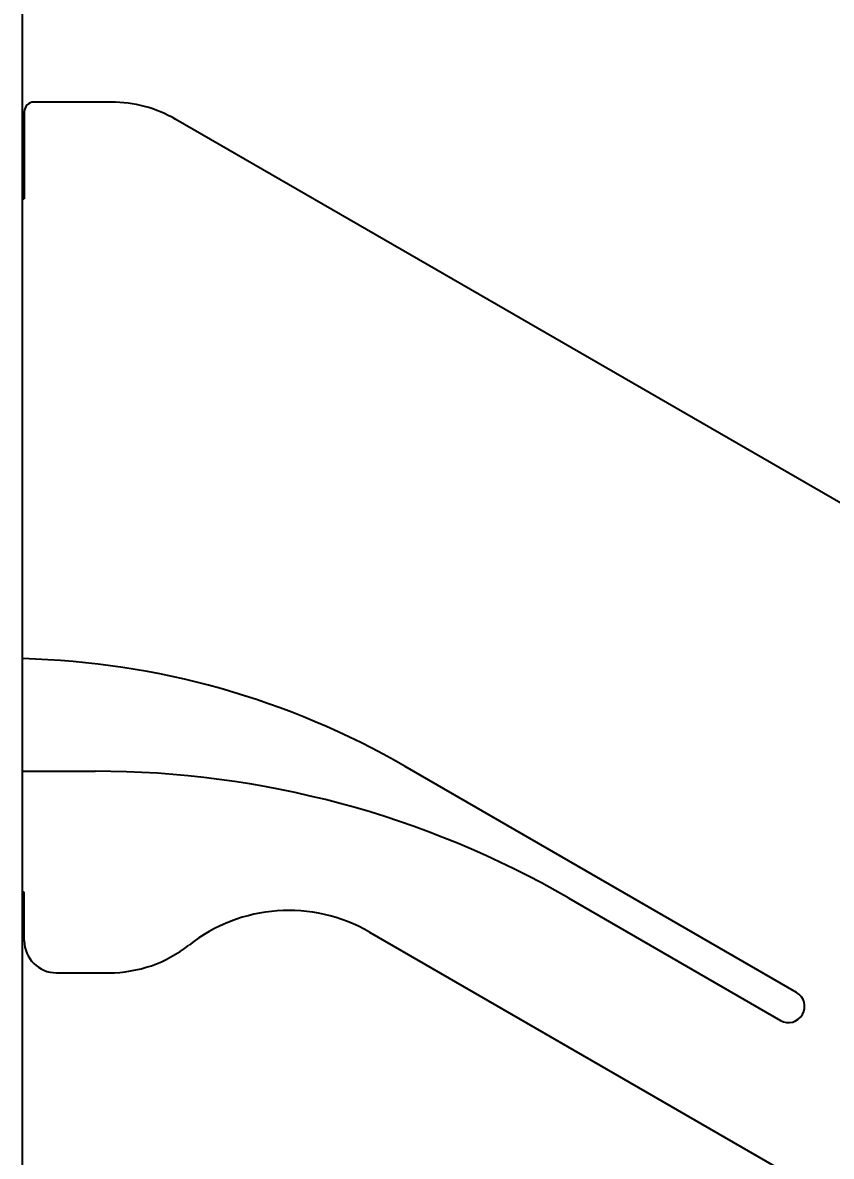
# Model space of a CAD drawing. Header units: inches. Extents: x -128 to 290, y -30 to 138.
# Drawn here: x 107.31 to 132.39, y 4.12 to 39.27 of the extents above; entities that cross this region are included whole.
import ezdxf

# ---------------------------------------------------------------- set-up
doc = ezdxf.new("R2010")
doc.units = ezdxf.units.IN
doc.header["$LTSCALE"] = 1.21
doc.header["$MEASUREMENT"] = 0
doc.header["$PDMODE"] = 3
doc.header["$PDSIZE"] = 0.3125
doc.layers.get('0').update_dxf_attribs({"linetype": 'CONTINUOUS'})
doc.layers.get('Defpoints').update_dxf_attribs({"linetype": 'CONTINUOUS'})
doc.layers.add('DIM', color=3, linetype='CONTINUOUS')
doc.styles.get("Standard").update_dxf_attribs({"font": 'txt', "width": 0.8})
doc.dimstyles.get("Standard").update_dxf_attribs({"dimtxt": 0.15625, "dimasz": 0.1875, "dimexe": 0.125, "dimexo": 0.0625, "dimgap": 0.09, "dimtad": 0, "dimtih": 1, "dimtoh": 1, "dimzin": 4, "dimdsep": 46, "dimtxsty": 'STANDARD', "dimblk": '_FILLED', "dimblk1": '_FILLED', "dimblk2": '_FILLED', "dimcen": 0.09, "dimazin": 1, "dimtp": 0.01, "dimtm": 0.01, "dimtfac": 1, "dimtofl": 0, "dimtmove": 0, "dimatfit": 3, "dimldrblk": '_FILLED', "dimfxl": 1, "dimtolj": 1, "dimtzin": 4, "dimarcsym": 0})

# ---------------------------------------------------------------- blocks, each defined once
blk = doc.blocks.new('_FILLED')
at = {"color": 0, "linetype": 'ByBlock'}
blk.add_solid([(0, 0), (-1, 0.167), (-1, -0.167)], dxfattribs=at)
blk = doc.blocks.new('*D18')
at = {"layer": 'Defpoints', "color": 0}
for p in [(107.314, 47.308), (138.972, 40.874), (157.741, 6.322), (143.751, -1.755), (107.314, -22.792)]:
    blk.add_point(p, dxfattribs=at)
at = {"layer": 'DIM', "color": 0, "lineweight": -2}
for p, q in [((107.314, 47.371), (107.314, 48.436)), ((157.795, 6.353), (168.999, 12.822))]:
    blk.add_line(p, q, dxfattribs=at)
for start, end in [(61.46944, 88.58978), (31.41022, 58.53056)]:
    blk.add_arc((107.314, -22.792), 71.103, start, end, dxfattribs=at)
at = {"layer": 'DIM', "color": 0, "lineweight": -2, "xscale": 1.75, "yscale": 1.75, "zscale": 1.75}
for p, rotation in [((107.314, 48.311), 179.2948916595933), ((168.891, 12.76), 300.7051083400771)]:
    blk.add_blockref('_FILLED', p, dxfattribs=dict(at, rotation=rotation))
at = {"layer": 'DIM', "color": 0, "insert": (142.866, 38.785), "char_height": 2, "attachment_point": 5, "rotation": 330}
blk.add_mtext('\\A1;60%%d', dxfattribs=at)

msp = doc.modelspace()

# ---------------------------------------------------------------- linework, layer by layer
at = {"color": 7, "linetype": 'Continuous'}
for p, q in [((107.314, -22.792), (107.314, 47.308)), ((110.062, 36.808), (107.664, 36.808)), ((107.364, 36.508), (107.364, 33.808)), ((157.741, 9.899), (112.062, 36.272)), ((107.314, 33.808), (107.364, 33.808)), ((131.314, 9.198), (119.172, 16.209)), ((107.314, 16.058), (109.564, 16.058)), ((107.364, 12.308), (107.314, 12.308)), ((107.364, 10.808), (107.364, 12.308)), ((124.246, 12.124), (130.814, 8.332)), ((118.069, 11.072), (140.286, -1.755)), ((108.364, 9.808), (109.995, 9.808))]:
    msp.add_line(p, q, dxfattribs=at)
for centre, radius, start, end in [((107.664, 36.508), 0.3, 90, 180), ((110.062, 32.808), 4, 60, 90), ((106.672, -5.442), 25, 60, 88.5163), ((109.564, -13.306), 29.364, 60, 90), ((115.569, 6.742), 5, 60, 128.2643), ((108.364, 10.808), 1, 180, 270), ((109.995, 13.808), 4, 270, 308.2643), ((131.064, 8.765), 0.5, 240, 60)]:
    msp.add_arc(centre, radius, start, end, dxfattribs=at)

# ---------------------------------------------------------------- dimensions: what is measured, and where the dimension line sits
at = {"layer": 'DIM'}
dim = msp.add_angular_dim_2l(base=(138.972, 40.874), line1=((143.751, -1.755), (157.741, 6.322)), line2=((107.314, -22.792), (107.314, 47.308)), dimstyle='STANDARD', override={"dimtxt": 2, "dimasz": 1.75, "dimtih": 0, "dimtoh": 0, "dimzin": 0, "dimcen": 0.198, "dimadec": 0, "dimazin": 0, "dimtp": 0, "dimtm": 0, "dimtdec": 4, "dimtzin": 0}, dxfattribs=at)
dim.commit()
dim.dimension.update_dxf_attribs({"geometry": '*D18', "text_midpoint": (142.866, 38.785)})

doc.saveas('drawing.dxf')
